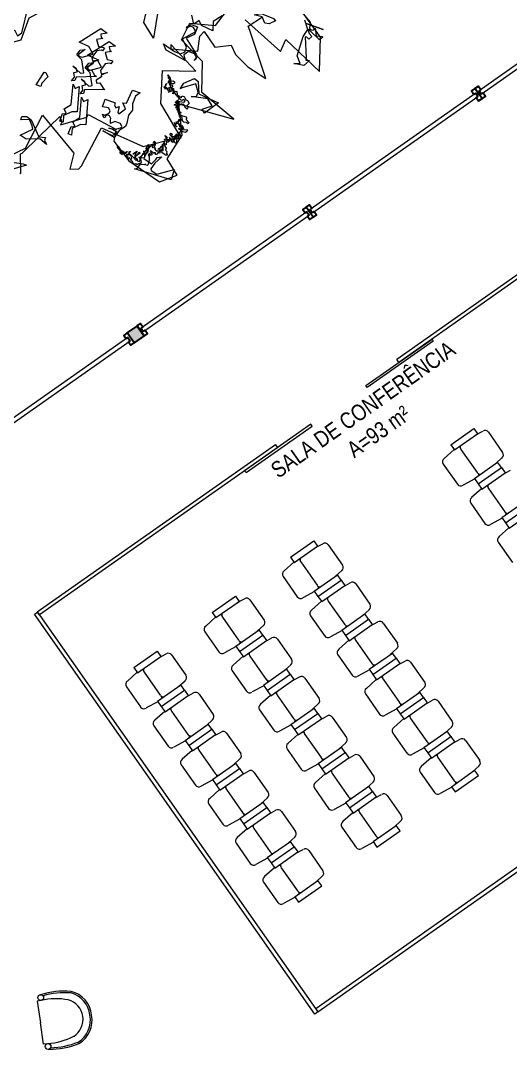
# Model space of a CAD drawing. Header units: metres. Extents: x -71 to 881, y -503 to 661.
# Drawn here: x 171.19 to 177.24, y 487.36 to 500.06 of the extents above; entities that cross this region are included whole.
import ezdxf

# ---------------------------------------------------------------- set-up
doc = ezdxf.new("R2010")
doc.units = ezdxf.units.M
for name, color, linetype, lineweight in [('02. Paredes', 6, 'Continuous', 30), ('03. Esquadria janelas', 2, 'Continuous', 15), ('05. Textos', 5, 'Continuous', 0), ('07. Mobiliário', 51, 'Continuous', 5), ('Parede', 6, 'Continuous', 30)]:
    doc.layers.add(name, color=color, linetype=linetype, lineweight=lineweight)
doc.layers.add('ARBRE', color=100, linetype='Continuous', lineweight=13, true_color=0x00ff3f)
doc.styles.add('ESC 1.100', font='ARIALN.TTF', dxfattribs={"height": 0.2})

# ---------------------------------------------------------------- blocks, each defined once
blk = doc.blocks.new('WMF2', base_point=(0, 0.01))
at = {"color": 251, "lineweight": 0, "true_color": 0x636466}
for points in [[(97.46, -10.41), (97.02, -10.37), (99.54, -16.88), (99.06, -17.38), (95.41, -24.9), (90.83, -34.32), (89.42, -32.65), (89.51, -31.56), (81.64, -37.29), (81.55, -38.39), (70.38, -36.78), (69.61, -32.48), (62.22, -27.79), (49.27, -24.43), (44.16, -28.75), (49.49, -33.04), (47.38, -42.86), (52.22, -53.02), (31.88, -54.47), (45.91, -59.56), (49.4, -70.11), (59.14, -74.81), (58.34, -81.44), (49.36, -83.76), (46.84, -91.88)], [(40.14, -89.34), (24.4, -82.93), (24.01, -87.6), (8.81, -80.93), (12.69, -92.64), (23.58, -100.08)], [(100.3, -13.3), (97.37, -13.9), (96.16, -13.9), (102.61, -9.16), (103.21, -9.75), (114.9, -5.14), (116, -5.14), (100.3, -13.3), (100.3, -13.3)], [(107.21, -10.78), (98.49, -19.49), (96.74, -32.59), (81.64, -23.67), (81.04, -17.76), (78.09, -18.94), (77.45, -20.28), (75.41, -35.48), (59.11, -34.32), (48.77, -41.31), (47.36, -41.88), (58.37, -50.92), (61.87, -62.25), (50.47, -66), (62.16, -71.92), (61.59, -70.48), (52.23, -72.98), (53.36, -78.3), (52.54, -80.39), (46.99, -76.49), (41.75, -79.1), (39.13, -76.49), (33.51, -73.76), (26.05, -72.12), (37.25, -86.3), (38.33, -87.51), (34.61, -92.45)], [(95.41, -24.9), (93.1, -25.5), (93.1, -24.4), (91.88, -23.19), (94.81, -24.4), (99.43, -22.59), (101.87, -23.19), (98.33, -26.72), (98.94, -27.82), (100.65, -29.64), (103.57, -28.43), (103.57, -29.64), (101.87, -30.26), (100.05, -29.64), (95.41, -24.9), (95.41, -24.9)], [(57.77, -28.84), (58.63, -30.3), (56.93, -35.37), (57.37, -30.33), (54.22, -29.5), (53.25, -31.47), (53.04, -32.3), (51.55, -33.16), (53.17, -30.11), (53.78, -27.79), (53.47, -27.25), (51.12, -26.63), (45.81, -30.31), (45.66, -26.44), (59.37, -25.77), (58.42, -26.33), (57.77, -28.84), (57.77, -28.84)], [(57.77, -59.77), (57.34, -59.74), (56.99, -59.99), (56.55, -59.99), (56.22, -59.81), (56.35, -59.33), (56.48, -59.08), (57.01, -58.91), (57.45, -59.12), (57.71, -59.07), (57.42, -58.35), (56.8, -58.47), (56.47, -58.28), (56.73, -57.56), (56.31, -57.33), (55.87, -57.53), (55.75, -56.92), (54.93, -56.6), (54.8, -56.85), (54.47, -56.9), (54, -55.88), (52.71, -55.43), (52.29, -55.4), (52.19, -55.8), (52.04, -56.06), (51.25, -56.07), (50.96, -55.61), (50.83, -55.62), (50.67, -55.53), (50.58, -55.28), (49.76, -55.18), (48.77, -54.33), (49.22, -53.47), (49.17, -53.21), (48.84, -53.17), (48.7, -52.42), (48.83, -52.17), (49.57, -52.45), (49.82, -52.58), (49.78, -52.67), (50.67, -53.46), (51.2, -53.08), (51.37, -53.18), (51.41, -53.31), (52.03, -52.33), (52.28, -52.54), (52.29, -52.9), (52.25, -52.99), (52.13, -53.02), (52.29, -53.33), (52.38, -53.6), (52.8, -53.6), (52.54, -52.26), (51.6, -50.66), (51.34, -50.52), (51.27, -50.28), (50.74, -50.44), (50.57, -50.33), (50.48, -50.06), (50.84, -49.82), (50.98, -49.78), (50.89, -49.52), (49.55, -49.37), (48.16, -49.5), (47.78, -49.18), (48, -48.98), (47.85, -48.67), (46.68, -47.94), (46.65, -47.37), (47.56, -47.53), (48.39, -47.43), (48.9, -47.71), (48.98, -47.97), (49.76, -47.72), (50.3, -46.68), (50.19, -46.3), (49.75, -46.27), (49.22, -46.45), (49.02, -45.79), (48.86, -45.72), (48.68, -46.06), (48.07, -45.73), (47.44, -44.86), (46.32, -45.35), (46.14, -45.25), (46.23, -44.64), (46.6, -44.17), (47.56, -44.03), (48.1, -44.22), (48.58, -43.15), (48.01, -42.73), (47.85, -42.43), (48.07, -42.2), (48.76, -42.13), (48.17, -41.4), (48.71, -40.58), (48.32, -39.48), (48.7, -39.37), (49.37, -39.95), (49.47, -40.2), (49.63, -40.29), (49.94, -40.13), (49.49, -39.35), (50.01, -39.4), (50.51, -39.88), (50.54, -40.02), (50.86, -39.85), (50.83, -39.28), (51.31, -38.78), (51.84, -38.83), (51.55, -37.7), (51.59, -37.62), (52.39, -37.81), (52.44, -37.5), (51.18, -36.52), (51.08, -36.13), (51.12, -35.83), (50.51, -35.51), (50.45, -34.8), (50.07, -34.49), (50.03, -34.34), (50.2, -34.23), (50.61, -34.11), (50.82, -34.33), (51.37, -34.3), (52.2, -34.62), (52.47, -34.77), (52.63, -35.28), (52.87, -35.21), (52.86, -34.42), (52.76, -34.37), (52.7, -34.11), (53.34, -34.14), (53.62, -33.41), (53.77, -33.15), (53.9, -33.1), (53.97, -33.15), (54.13, -33.69), (54.66, -33.51), (54.57, -33.25), (56.09, -33.72), (56.03, -33.37), (55.31, -32.87), (55.2, -32.49), (55.39, -32.36), (55.77, -32.24), (55.88, -32.62), (56.15, -32.56), (56.36, -32.12), (55.85, -31.63), (55.46, -30.55), (55.3, -30.46), (55.43, -29.76), (55.24, -28.88), (55.5, -28.39), (55.87, -28.34), (56.16, -28.62), (56.42, -28.33), (56.99, -28.28), (57.65, -27.88), (57.72, -28.12), (58.03, -28.17), (58.25, -27.98), (58.41, -28.05), (58.73, -27.66), (58.86, -27.41), (59.43, -27.6), (60.1, -27.17), (61.07, -28.04), (61.37, -28.09), (61.58, -28.52), (61.97, -28.4), (61.62, -28.65), (61.49, -28.9), (62.03, -29.74), (62.37, -29.92), (63.43, -29.61), (63.34, -29.34), (63.61, -29.26), (63.52, -29), (62.86, -28.99), (63.01, -28.72), (62.94, -28.47), (62.26, -28.88), (62.57, -28.28), (62.89, -28.34), (63.48, -28.85), (64.34, -29.1), (64.6, -29.45), (65.11, -29.53), (65.65, -29.92), (65.93, -29.83), (66.02, -29.66), (65.89, -29.26), (65.11, -29.09), (65.26, -29.04), (66.15, -29.41), (66.02, -29.89), (67.84, -30.97), (67.51, -31.22), (66.81, -30.85), (66.26, -30.24), (65.89, -30.14), (65.56, -30.31), (65.43, -30.34), (65.4, -29.99), (64.88, -30.15), (64.76, -29.76), (64.15, -30.11), (64.22, -30.34), (64, -30.58), (63.48, -30.72), (64.02, -30.36), (64.06, -29.83), (64.32, -29.76), (64.47, -29.5), (64.37, -29.25), (64.12, -29.12), (63.68, -29.31), (63.59, -29.47), (63.68, -29.74), (63.15, -29.91), (62.91, -31.2), (62.89, -30.2), (62.83, -30.07), (62.59, -29.93), (62.37, -30.14), (60.91, -29.37), (60.7, -29.58), (60.56, -29.85), (60.92, -31.25), (60.95, -31.35), (61.49, -30.77), (61.62, -30.52), (60.95, -31.58), (60.73, -31.77), (60.58, -32.05), (60.79, -31.06), (60.63, -30.55), (60.45, -30.45), (60.1, -30.71), (59.75, -31.73), (59.62, -31.98), (59.42, -31.56), (60.41, -30.31), (60.57, -29.63), (60.56, -29.41), (60.48, -29.15), (59.78, -28.78), (59.61, -29.12), (59.81, -29.35), (60.09, -29.48), (59.99, -29.66), (59.52, -29.31), (59.36, -28.78), (58.88, -28.85), (58.48, -28.96), (58.53, -29.53), (58.63, -29.93), (59.11, -30.07), (59.2, -30.34), (58.98, -30.11), (58.66, -30.69), (58.5, -30.4), (57.42, -30.59), (57.23, -30.94), (57.5, -31.63), (57.97, -31.77), (58.34, -31.96), (58.03, -32.11), (58.06, -32.48), (58.09, -32.59), (58.37, -32.72), (58.26, -32.91), (58, -32.77), (57.77, -31.77), (57.68, -31.73), (57.33, -32.4), (57.28, -32.27), (56.9, -32.97), (56.98, -34.3), (57.97, -33.85), (57.74, -35.15), (57.85, -35.31), (57.61, -35.42), (57.47, -35.67), (57.52, -35.37), (57.39, -34.96), (57.14, -34.83), (56.74, -34.96), (56.01, -36.34), (56.16, -35.64), (56.04, -35.25), (55.87, -35.15), (55.61, -35.22), (55.28, -35.83), (55.72, -37.28), (56, -36.77), (56.07, -37.45), (55.3, -37.06), (55.27, -35.48), (54.61, -35.03), (54.96, -35), (55.02, -34.9), (54.16, -34.45), (53.24, -34.74), (53.05, -35.07), (52.92, -35.12), (53.11, -35.44), (53.43, -35.41), (53.84, -35.06), (53.53, -35.66), (53.04, -35.95), (52.98, -36.7), (52.93, -36.78), (52.55, -36.04), (52.54, -35.47), (52.19, -35.28), (51.91, -35.35), (52.44, -37.08), (52.39, -37.16), (52.45, -37.28), (52.71, -37.43), (52.87, -37.29), (53.01, -37.03), (52.38, -38.45), (52.36, -39.1), (52.67, -39.15), (52.85, -39.25), (52.39, -39.66), (52.26, -39.92), (52.49, -40.27), (53.02, -40.55), (52.98, -40.64), (52.41, -40.45), (52.16, -40.32), (52.31, -39.62), (51.9, -39.53), (51.76, -39.57), (51.81, -39.69), (51.02, -39.94), (51.02, -40.16), (51.11, -40.42), (51.46, -40.59), (50.47, -40.19), (49.85, -40.29), (49.72, -40.33), (49.57, -40.61), (49.49, -40.55), (49.46, -40.43), (49.28, -40.54), (49.15, -40.81), (49.22, -41.05), (48.9, -41.88), (48.95, -42.01), (49.46, -41.85), (49.82, -40.94), (49.95, -40.7), (51.24, -41.37), (51.43, -41.67), (51.53, -42.07), (50.86, -41.92), (50.77, -41.24), (50.48, -41.18), (49.74, -41.56), (49.46, -42.27), (49.5, -42.42), (49.41, -42.59), (49.24, -42.27), (48.89, -42.32), (48.63, -42.83), (49.09, -43.19), (49.12, -43.32), (49.21, -43.37), (48.38, -43.7), (48.25, -43.95), (48.36, -44.36), (48.89, -44.41), (49.31, -44.64), (48.96, -44.87), (48.46, -44.41), (48.27, -44.32), (47.88, -45.08), (47.97, -45.33), (48.55, -45.65), (48.68, -45.4), (48.96, -45.31), (49.3, -45.49), (49.06, -45.7), (50.1, -46.26), (50.9, -45.79), (50.93, -45.72), (50.82, -45.31), (50.42, -45.22), (50.17, -45.09), (50.28, -44.9), (51.03, -45.31), (51.03, -45.54), (51.44, -46.19), (51.18, -45.85), (51.02, -45.76), (50.63, -46.1), (50.58, -46.17), (50.67, -46.44), (50.83, -46.52), (51.09, -46.45), (50.35, -46.83), (50.42, -47.09), (50.26, -47.21), (50.42, -47.72), (49.49, -48.01), (49.31, -48.35), (49.49, -48.67), (50.03, -48.84), (50.3, -48.99), (50.77, -48.92), (50.44, -48.95), (51.22, -49.71), (51.11, -49.74), (51.31, -50.19), (51.71, -50.04), (51.65, -50.13), (51.4, -50.23), (51.47, -50.48), (52.03, -50.67), (52.29, -50.82), (52.12, -51.17), (52.29, -51.69), (52.54, -51.59), (52.57, -51.17), (52.63, -51.43), (52.9, -51.36), (52.76, -51.82), (52.87, -52.23), (53.49, -52.1), (53.75, -52.03), (53.04, -52.74), (52.85, -53.52), (52.92, -53.78), (53.01, -53.82), (53.28, -53.74), (53.5, -52.87), (53.5, -53.31), (53.09, -54.09), (52.87, -53.87), (52.85, -53.74), (50.74, -54.16), (50.47, -54.45), (50.6, -54.86), (51.14, -55.04), (51.55, -54.48), (51.91, -54.45), (52.09, -54.54), (52.03, -54.61), (52.09, -54.76), (52.39, -54.6), (52.42, -54.73), (52.51, -54.77), (52.77, -54.69), (52.92, -54.44), (52.77, -54.92), (53.44, -55.27), (53.59, -55.23), (53.84, -55.36), (53.75, -55.52), (53.79, -55.66), (54.35, -55.63), (54.31, -55.72), (54.95, -56.16), (55.21, -56.29), (55.34, -56.28), (55.36, -55.82), (55.49, -55.58), (55.61, -55.96), (55.42, -56.31), (56.6, -57.37), (57.04, -57.37), (57.3, -57.31), (57.27, -56.95), (57.18, -56.7), (56.58, -56.58), (56.42, -56.07), (56.77, -56.03), (57.04, -55.74), (57.17, -55.49), (57.04, -55.96), (57.15, -56.34), (57.42, -56.28), (57.5, -56.1), (57.66, -56.41), (57.75, -56.66), (58.41, -56.45), (58.45, -56.16), (58.7, -56.5), (59.31, -56.82), (58.99, -57.43), (58.98, -58.29), (58.79, -58.19), (59.04, -56.9), (58.99, -56.77), (58.39, -57.11), (58.15, -56.74), (57.97, -56.66), (57.71, -56.74), (57.66, -57.05), (57.53, -57.31), (56.88, -57.52), (57.28, -58.16), (57.46, -58.26), (57.59, -58.22), (57.82, -59.01), (58.22, -58.91), (58.37, -58.64), (58.47, -59.68), (57.96, -59.2), (57.81, -59.24), (57.85, -59.58), (57.93, -59.84), (59.21, -60.53), (58.92, -60.47), (58.77, -60.73), (58.88, -60.98), (59.17, -61.05), (59.42, -61.39), (58.22, -60.54), (57.77, -59.77), (57.77, -59.77)], [(85.82, -32.33), (85.2, -32.33), (84.59, -32.83), (85.82, -34.04), (83.99, -36.36), (85.82, -43.43), (84.59, -42.2), (83.5, -43.43), (81.06, -34.64), (82.88, -34.04), (85.2, -31.73), (84.59, -29.42), (85.82, -29.42), (85.82, -32.33), (85.82, -32.33)], [(90.23, -35.66), (89.63, -35.66), (89.02, -36.14), (90.23, -37.37), (88.4, -39.67), (90.23, -46.74), (89.02, -45.52), (87.92, -46.74), (85.48, -37.97), (87.31, -37.37), (89.63, -35.05), (89.02, -32.72), (90.23, -32.72), (90.23, -35.66), (90.23, -35.66)], [(70.82, -34.21), (69.59, -35.56), (69.59, -35.99), (71.7, -36.34), (72.94, -36.34), (70.38, -36.78), (68.72, -38.1), (68.72, -38.45), (69.59, -39.32), (71.7, -39.32), (72.94, -38.1), (73.38, -39.32), (73.38, -39.76), (74.16, -40.55), (75.04, -40.55), (75.48, -40.2), (75.48, -39.32), (75.92, -39.32), (76.72, -40.2), (75.92, -40.2), (74.6, -41.44), (74.6, -42.32), (75.48, -43.11), (77.6, -42.67), (77.6, -45.66), (73.81, -45.66), (73.81, -44.79), (72.94, -44), (72.05, -44.79), (71.7, -42.67), (71.26, -42.32), (69.59, -44.79), (71.26, -46.54), (69.94, -46.89), (69.59, -52), (66.59, -52), (67.83, -50.32), (67.83, -47.34), (67.04, -45.22), (67.83, -43.11), (67.48, -40.2), (67.48, -38.89), (69.16, -36.78), (69.94, -33.86), (74.6, -34.65), (70.82, -34.21), (70.82, -34.21)], [(99.65, -46.23), (100.87, -43.31), (100.87, -42.08), (102.57, -42.08), (101.47, -47.33), (100.87, -47.33), (99.65, -46.23), (99.65, -46.23)], [(82.59, -63.67), (82.02, -62.61), (81.29, -62.4), (83.29, -61.31), (81.8, -59.17), (80.03, -59.45), (79.63, -59.31), (79.98, -58.16), (80.39, -58.29), (81.86, -57.49), (82.69, -54.71), (82.12, -53.66), (80.09, -54.82), (81.89, -53.24), (81.61, -52.7), (82.93, -50.96), (82.44, -49.93), (81.38, -50.49), (79.67, -49.09), (78.94, -48.87), (85.72, -46.19), (85.64, -44.92), (86.71, -44.35), (86.21, -45.98), (87.01, -47.47), (85.95, -48.04), (86.55, -49.02), (88.1, -49.47), (84.71, -48.03), (83.64, -48.6), (85.9, -52.66), (88.14, -53.77), (87.55, -55.72), (85.96, -56.58), (87.61, -54.06), (87.34, -53.53), (86.07, -53.59), (82.77, -55.98), (85.1, -58.01), (88.93, -58.28), (83.26, -65.56), (80.58, -64.76), (82.59, -63.67), (82.59, -63.67)], [(87.01, -67), (86.45, -65.93), (85.72, -65.71), (87.73, -64.61), (86.24, -62.48), (84.47, -62.76), (84.07, -62.63), (84.4, -61.49), (84.81, -61.62), (86.3, -60.82), (87.13, -58.03), (86.56, -56.98), (84.52, -58.13), (86.33, -56.54), (86.04, -56.01), (87.37, -54.28), (86.87, -53.24), (85.82, -53.82), (84.11, -52.42), (83.35, -52.19), (90.12, -49.5), (90.07, -48.23), (91.12, -47.66), (90.64, -49.3), (91.42, -50.77), (90.37, -51.37), (90.96, -52.33), (92.52, -52.8), (89.13, -51.34), (88.07, -51.91), (90.31, -55.97), (92.58, -57.08), (91.99, -59.05), (90.39, -59.91), (92.05, -57.37), (91.75, -56.85), (90.49, -56.9), (87.19, -59.31), (89.51, -61.33), (93.35, -61.59), (87.7, -68.89), (85.01, -68.09), (87.01, -67), (87.01, -67)], [(40.86, -56.38), (43.16, -58.19), (49.01, -56.98), (47.19, -57.59), (47.19, -59.3), (49.01, -61.74), (53.04, -58.82), (53.65, -58.19), (53.04, -60.53), (50.1, -63.43), (48.41, -62.83), (46.7, -58.82), (40.86, -58.19), (39.03, -58.19), (42.55, -52.98), (43.78, -54.06), (40.86, -56.38), (40.86, -56.38)], [(113.17, -63.62), (113.17, -55.18), (115.36, -53.65), (120.07, -53.65), (116.91, -56.82), (116.91, -57.81), (116.37, -57.81), (114.82, -56.28), (113.72, -57.81), (114.82, -67.35), (110.12, -66.81), (113.17, -63.62), (113.17, -63.62)], [(64.7, -71.27), (60.09, -70.06), (57.77, -70.06), (56.55, -71.27), (56.55, -72.98), (58.86, -75.3), (55.34, -79.44), (56.55, -80.53), (57.77, -80.53), (58.86, -79.44), (58.86, -80.05), (57.77, -81.14), (55.34, -81.14), (55.34, -78.22), (57.77, -75.92), (52.42, -71.77), (51.91, -71.27), (51.91, -70.06), (52.42, -69.46), (51.91, -70.67), (53.02, -71.77), (55.34, -71.77), (56.55, -70.06), (55.34, -68.37), (63.01, -69.46), (64.7, -71.27), (64.7, -71.27)], [(68.73, -71.99), (73.89, -76.06), (74.34, -79.76)], [(71.55, -86.71), (68.73, -71.99), (68.73, -71.99)], [(18.5, -90.74), (17.84, -93.61), (20.02, -96.45)], [(20.72, -98), (17.93, -96.37), (17.41, -94.37), (16.65, -93.94), (15.97, -94.11), (15.49, -94.96), (14.21, -92.52), (12.21, -93.06), (11.86, -92.86), (12.6, -91.6), (16.89, -93.51), (17.23, -93.72), (17.84, -93.61), (16.91, -92.52), (15.64, -91.79), (16.37, -90.52), (17.22, -91.02), (17.83, -90.91), (14.87, -83.79), (14.78, -83.17), (13.49, -83.45), (14.87, -81.07), (17.86, -80.56), (18.47, -80.47), (16.28, -81.33), (18.28, -83.52), (18.5, -90.74), (18.5, -90.74)], [(55.55, -83.45), (56.85, -81.67), (58.61, -84.37)], [(48.41, -87.89), (50.63, -84.84), (49.71, -81.67), (54.16, -82.15), (55.55, -83.45)], [(30.71, -93.26), (29.79, -92.67), (31.51, -90.88), (33.12, -90.61), (34.74, -92.37), (37.69, -92.07), (35.5, -93.43), (30.71, -93.26), (30.71, -93.26)], [(12.72, -95.5), (19.16, -95.5), (12.72, -95.5), (12.72, -95.5)]]:
    blk.add_lwpolyline(points, dxfattribs=at)
blk = doc.blocks.new('pilar')
h = blk.add_hatch(color=6)
h.dxf.hatch_style = 1
h.paths.add_polyline_path([(581.948, 175.423), (582.098, 175.423), (582.098, 175.573), (581.948, 175.573)])
at = {"layer": 'Parede'}
blk.add_lwpolyline([(581.948, 175.423), (582.098, 175.423), (582.098, 175.573), (581.948, 175.573)], close=True, dxfattribs=at)

msp = doc.modelspace()

# ---------------------------------------------------------------- linework, layer by layer
at = {"layer": '02. Paredes'}
for points in [[(176.842, 499.126), (176.821, 499.111), (176.85, 499.071), (176.892, 499.1), (176.805, 499.223), (176.764, 499.193), (176.792, 499.152), (176.814, 499.167), (176.842, 499.126)], [(176.883, 499.155), (176.905, 499.17), (176.933, 499.129), (176.892, 499.1), (176.805, 499.223), (176.847, 499.252), (176.876, 499.211), (176.855, 499.196), (176.883, 499.155)], [(174.796, 497.69), (174.818, 497.705), (174.846, 497.664), (174.805, 497.634), (174.718, 497.757), (174.76, 497.786), (174.789, 497.745), (174.768, 497.731), (174.796, 497.69)], [(174.755, 497.661), (174.734, 497.646), (174.763, 497.605), (174.805, 497.634), (174.718, 497.757), (174.677, 497.728), (174.705, 497.687), (174.727, 497.702), (174.755, 497.661)], [(172.709, 496.224), (172.731, 496.239), (172.759, 496.198), (172.718, 496.169), (172.632, 496.292), (172.673, 496.321), (172.702, 496.28), (172.681, 496.265), (172.709, 496.224)], [(172.546, 496.109), (172.525, 496.094), (172.553, 496.053), (172.595, 496.083), (172.509, 496.205), (172.467, 496.176), (172.496, 496.135), (172.517, 496.15), (172.546, 496.109)]]:
    msp.add_lwpolyline(points, dxfattribs=at)
at = {"layer": '03. Esquadria janelas'}
for points in [[(176.883, 499.155), (178.929, 500.592), (178.901, 500.633), (176.855, 499.196)], [(174.796, 497.69), (176.842, 499.126), (176.814, 499.167), (174.768, 497.731)], [(172.709, 496.224), (174.755, 497.661), (174.727, 497.702), (172.681, 496.265)], [(170.976, 495.007), (172.546, 496.109), (172.517, 496.15), (170.947, 495.047)]]:
    msp.add_lwpolyline(points, close=True, dxfattribs=at)
at = {"layer": '07. Mobiliário'}
for p, q in [((175.864, 495.842), (175.838, 495.88)), ((176.505, 494.826), (176.792, 495.027)), ((176.792, 495.027), (176.838, 494.962)), ((176.815, 494.946), (176.904, 494.993)), ((176.551, 494.761), (176.838, 494.962)), ((176.972, 494.98), (177.147, 494.73)), ((174.369, 494.792), (174.342, 494.829)), ((176.547, 494.766), (176.425, 494.657)), ((176.505, 494.826), (176.551, 494.761)), ((176.632, 494.768), (176.833, 494.482)), ((177.062, 494.594), (177.137, 494.662)), ((176.413, 494.587), (176.588, 494.337)), ((176.798, 494.409), (177.085, 494.61)), ((176.844, 494.343), (177.131, 494.544)), ((176.844, 494.343), (177.131, 494.544)), ((177.131, 494.544), (177.085, 494.61)), ((177.131, 494.544), (177.177, 494.479)), ((177.154, 494.463), (177.243, 494.51)), ((176.802, 494.403), (176.658, 494.325)), ((176.798, 494.409), (176.844, 494.343)), ((176.89, 494.278), (177.177, 494.479)), ((176.886, 494.283), (176.764, 494.174)), ((176.844, 494.343), (176.89, 494.278)), ((176.971, 494.285), (177.172, 493.999)), ((176.752, 494.104), (176.927, 493.854)), ((177.137, 493.926), (177.424, 494.127)), ((177.183, 493.86), (177.47, 494.061)), ((177.183, 493.86), (177.47, 494.061)), ((177.229, 493.795), (177.516, 493.996)), ((177.142, 493.92), (176.997, 493.842)), ((177.137, 493.926), (177.183, 493.86)), ((177.183, 493.86), (177.229, 493.795)), ((177.225, 493.801), (177.103, 493.691)), ((174.526, 493.436), (174.812, 493.637)), ((174.812, 493.637), (174.858, 493.572)), ((174.836, 493.556), (174.925, 493.603)), ((177.091, 493.622), (177.267, 493.372)), ((174.572, 493.371), (174.858, 493.572)), ((174.992, 493.59), (175.168, 493.34)), ((174.568, 493.376), (174.446, 493.267)), ((174.526, 493.436), (174.572, 493.371)), ((174.652, 493.378), (174.853, 493.092)), ((174.819, 493.019), (175.105, 493.22)), ((175.083, 493.204), (175.158, 493.272)), ((175.151, 493.154), (175.105, 493.22)), ((174.434, 493.197), (174.609, 492.947)), ((174.865, 492.953), (175.151, 493.154)), ((174.865, 492.953), (175.151, 493.154)), ((174.911, 492.888), (175.197, 493.089)), ((175.151, 493.154), (175.197, 493.089)), ((175.175, 493.073), (175.264, 493.12)), ((175.331, 493.107), (175.507, 492.857)), ((174.823, 493.013), (174.679, 492.935)), ((174.819, 493.019), (174.865, 492.953)), ((173.558, 492.756), (173.844, 492.957)), ((173.604, 492.691), (173.89, 492.892)), ((173.844, 492.957), (173.89, 492.892)), ((173.868, 492.876), (173.957, 492.923)), ((174.024, 492.91), (174.2, 492.66)), ((174.907, 492.893), (174.785, 492.784)), ((174.865, 492.953), (174.911, 492.888)), ((174.991, 492.895), (175.192, 492.609)), ((173.558, 492.756), (173.604, 492.691)), ((174.773, 492.714), (174.948, 492.464)), ((175.158, 492.536), (175.445, 492.737)), ((175.422, 492.721), (175.497, 492.789)), ((175.491, 492.671), (175.445, 492.737)), ((173.6, 492.697), (173.478, 492.587)), ((173.684, 492.698), (173.885, 492.412)), ((174.115, 492.524), (174.19, 492.592)), ((175.204, 492.47), (175.491, 492.671)), ((175.204, 492.47), (175.491, 492.671)), ((175.25, 492.405), (175.536, 492.606)), ((175.491, 492.671), (175.536, 492.606)), ((175.514, 492.59), (175.603, 492.638)), ((175.67, 492.624), (175.846, 492.374)), ((173.466, 492.517), (173.641, 492.268)), ((173.851, 492.339), (174.137, 492.54)), ((173.897, 492.273), (174.183, 492.475)), ((173.897, 492.273), (174.183, 492.475)), ((174.183, 492.475), (174.137, 492.54)), ((174.183, 492.475), (174.229, 492.409)), ((175.162, 492.53), (175.018, 492.452)), ((175.158, 492.536), (175.204, 492.47)), ((175.204, 492.47), (175.25, 492.405)), ((173.855, 492.333), (173.711, 492.255)), ((173.851, 492.339), (173.897, 492.273)), ((173.943, 492.208), (174.229, 492.409)), ((174.207, 492.393), (174.296, 492.441)), ((174.363, 492.427), (174.539, 492.177)), ((175.246, 492.411), (175.124, 492.301)), ((175.33, 492.412), (175.531, 492.126)), ((172.59, 492.076), (172.876, 492.278)), ((172.636, 492.011), (172.922, 492.212)), ((172.876, 492.278), (172.922, 492.212)), ((172.9, 492.196), (172.989, 492.244)), ((173.056, 492.23), (173.232, 491.98)), ((173.939, 492.214), (173.817, 492.104)), ((173.897, 492.273), (173.943, 492.208)), ((174.023, 492.215), (174.224, 491.929)), ((175.112, 492.232), (175.287, 491.982)), ((175.497, 492.053), (175.784, 492.254)), ((175.761, 492.238), (175.836, 492.306)), ((175.83, 492.189), (175.784, 492.254)), ((172.59, 492.076), (172.636, 492.011)), ((174.454, 492.041), (174.529, 492.109)), ((175.543, 491.988), (175.83, 492.189)), ((175.543, 491.988), (175.83, 492.189)), ((175.589, 491.922), (175.876, 492.123)), ((175.83, 492.189), (175.876, 492.123)), ((175.853, 492.107), (175.942, 492.155)), ((176.01, 492.141), (176.185, 491.891)), ((172.632, 492.017), (172.51, 491.907)), ((172.716, 492.018), (172.917, 491.732)), ((173.805, 492.035), (173.98, 491.785)), ((174.19, 491.856), (174.477, 492.057)), ((174.236, 491.791), (174.522, 491.992)), ((174.236, 491.791), (174.522, 491.992)), ((174.522, 491.992), (174.477, 492.057)), ((174.522, 491.992), (174.568, 491.926)), ((174.546, 491.91), (174.635, 491.958)), ((174.702, 491.944), (174.878, 491.694)), ((175.501, 492.047), (175.357, 491.969)), ((175.497, 492.053), (175.543, 491.988)), ((175.543, 491.988), (175.589, 491.922)), ((172.497, 491.838), (172.673, 491.588)), ((172.883, 491.659), (173.169, 491.86)), ((173.147, 491.844), (173.222, 491.912)), ((173.215, 491.795), (173.169, 491.86)), ((174.194, 491.85), (174.05, 491.773)), ((174.19, 491.856), (174.236, 491.791)), ((174.282, 491.725), (174.568, 491.926)), ((175.585, 491.928), (175.463, 491.818)), ((175.669, 491.93), (175.871, 491.643)), ((176.1, 491.755), (176.175, 491.823)), ((172.929, 491.594), (173.215, 491.795)), ((172.929, 491.594), (173.215, 491.795)), ((172.975, 491.528), (173.261, 491.729)), ((173.215, 491.795), (173.261, 491.729)), ((173.239, 491.713), (173.328, 491.761)), ((173.395, 491.747), (173.571, 491.497)), ((174.278, 491.731), (174.156, 491.621)), ((174.236, 491.791), (174.282, 491.725)), ((174.362, 491.733), (174.563, 491.446)), ((175.451, 491.749), (175.626, 491.499)), ((175.836, 491.57), (176.123, 491.771)), ((175.882, 491.505), (176.169, 491.706)), ((175.882, 491.505), (176.169, 491.706)), ((176.169, 491.706), (176.123, 491.771)), ((176.169, 491.706), (176.215, 491.64)), ((172.887, 491.653), (172.743, 491.576)), ((172.883, 491.659), (172.929, 491.594)), ((172.929, 491.594), (172.975, 491.528)), ((174.529, 491.373), (174.816, 491.574)), ((174.793, 491.558), (174.868, 491.626)), ((174.862, 491.509), (174.816, 491.574)), ((175.84, 491.564), (175.696, 491.487)), ((175.836, 491.57), (175.882, 491.505)), ((175.928, 491.439), (176.215, 491.64)), ((176.192, 491.624), (176.281, 491.672)), ((176.349, 491.658), (176.524, 491.408)), ((172.971, 491.534), (172.849, 491.424)), ((173.055, 491.536), (173.256, 491.249)), ((174.144, 491.552), (174.319, 491.302)), ((174.575, 491.308), (174.862, 491.509)), ((174.575, 491.308), (174.862, 491.509)), ((174.621, 491.242), (174.908, 491.443)), ((174.862, 491.509), (174.908, 491.443)), ((174.885, 491.427), (174.974, 491.475)), ((175.042, 491.461), (175.217, 491.211)), ((175.924, 491.445), (175.802, 491.336)), ((175.882, 491.505), (175.928, 491.439)), ((176.008, 491.447), (176.21, 491.16)), ((172.837, 491.355), (173.012, 491.105)), ((173.222, 491.176), (173.508, 491.377)), ((173.268, 491.111), (173.554, 491.312)), ((173.268, 491.111), (173.554, 491.312)), ((173.486, 491.361), (173.561, 491.429)), ((173.554, 491.312), (173.508, 491.377)), ((173.554, 491.312), (173.6, 491.246)), ((174.533, 491.367), (174.389, 491.29)), ((174.529, 491.373), (174.575, 491.308)), ((174.575, 491.308), (174.621, 491.242)), ((176.439, 491.272), (176.514, 491.34)), ((173.314, 491.045), (173.6, 491.246)), ((173.578, 491.23), (173.667, 491.278)), ((173.734, 491.264), (173.91, 491.015)), ((174.617, 491.248), (174.495, 491.139)), ((174.701, 491.25), (174.903, 490.963)), ((175.79, 491.266), (175.965, 491.016)), ((176.175, 491.087), (176.462, 491.288)), ((176.221, 491.022), (176.508, 491.223)), ((176.221, 491.022), (176.508, 491.223)), ((176.508, 491.223), (176.462, 491.288)), ((176.508, 491.223), (176.554, 491.158)), ((176.531, 491.142), (176.62, 491.189)), ((173.226, 491.171), (173.082, 491.093)), ((173.222, 491.176), (173.268, 491.111)), ((173.268, 491.111), (173.314, 491.045)), ((174.483, 491.069), (174.658, 490.819)), ((174.868, 490.89), (175.155, 491.092)), ((175.132, 491.076), (175.207, 491.143)), ((175.201, 491.026), (175.155, 491.092)), ((176.179, 491.082), (176.035, 491.004)), ((176.175, 491.087), (176.221, 491.022)), ((176.267, 490.956), (176.554, 491.158)), ((176.688, 491.175), (176.863, 490.926)), ((173.31, 491.051), (173.188, 490.942)), ((173.394, 491.053), (173.595, 490.766)), ((173.825, 490.879), (173.9, 490.946)), ((174.914, 490.825), (175.201, 491.026)), ((174.914, 490.825), (175.201, 491.026)), ((174.96, 490.759), (175.247, 490.961)), ((175.201, 491.026), (175.247, 490.961)), ((175.224, 490.945), (175.313, 490.992)), ((175.381, 490.979), (175.556, 490.729)), ((176.263, 490.962), (176.141, 490.853)), ((176.221, 491.022), (176.267, 490.956)), ((176.348, 490.964), (176.549, 490.677)), ((173.176, 490.872), (173.351, 490.622)), ((173.561, 490.693), (173.848, 490.895)), ((173.607, 490.628), (173.894, 490.829)), ((173.607, 490.628), (173.894, 490.829)), ((173.894, 490.829), (173.848, 490.895)), ((173.894, 490.829), (173.94, 490.764)), ((174.872, 490.885), (174.728, 490.807)), ((174.868, 490.89), (174.914, 490.825)), ((174.914, 490.825), (174.96, 490.759)), ((176.514, 490.604), (176.801, 490.806)), ((176.778, 490.79), (176.853, 490.857)), ((176.847, 490.74), (176.801, 490.806)), ((173.565, 490.688), (173.421, 490.61)), ((173.561, 490.693), (173.607, 490.628)), ((173.653, 490.562), (173.94, 490.764)), ((173.917, 490.748), (174.006, 490.795)), ((174.074, 490.782), (174.249, 490.532)), ((174.956, 490.765), (174.834, 490.656)), ((175.04, 490.767), (175.242, 490.48)), ((176.129, 490.783), (176.304, 490.533)), ((176.56, 490.539), (176.847, 490.74)), ((173.649, 490.568), (173.527, 490.459)), ((173.607, 490.628), (173.653, 490.562)), ((173.733, 490.57), (173.934, 490.284)), ((174.822, 490.586), (174.997, 490.336)), ((175.207, 490.408), (175.494, 490.609)), ((175.471, 490.593), (175.546, 490.66)), ((175.54, 490.543), (175.494, 490.609)), ((176.518, 490.599), (176.374, 490.521)), ((176.514, 490.604), (176.56, 490.539)), ((174.164, 490.396), (174.239, 490.463)), ((175.253, 490.342), (175.54, 490.543)), ((175.253, 490.342), (175.54, 490.543)), ((175.299, 490.277), (175.586, 490.478)), ((175.54, 490.543), (175.586, 490.478)), ((175.563, 490.462), (175.652, 490.509)), ((175.72, 490.496), (175.895, 490.246)), ((173.515, 490.389), (173.69, 490.139)), ((173.9, 490.211), (174.187, 490.412)), ((173.946, 490.145), (174.233, 490.346)), ((173.946, 490.145), (174.233, 490.346)), ((174.233, 490.346), (174.187, 490.412)), ((174.233, 490.346), (174.279, 490.281)), ((174.256, 490.265), (174.345, 490.312)), ((174.413, 490.299), (174.588, 490.049)), ((175.211, 490.402), (175.067, 490.324)), ((175.207, 490.408), (175.253, 490.342)), ((175.253, 490.342), (175.299, 490.277)), ((173.904, 490.205), (173.76, 490.127)), ((173.9, 490.211), (173.946, 490.145)), ((173.992, 490.08), (174.279, 490.281)), ((175.295, 490.282), (175.173, 490.173)), ((175.38, 490.284), (175.581, 489.998)), ((175.81, 490.11), (175.885, 490.178)), ((173.988, 490.085), (173.866, 489.976)), ((173.946, 490.145), (173.992, 490.08)), ((174.072, 490.087), (174.274, 489.801)), ((175.161, 490.103), (175.336, 489.853)), ((175.546, 489.925), (175.833, 490.126)), ((175.592, 489.859), (175.879, 490.06)), ((175.879, 490.06), (175.833, 490.126)), ((174.239, 489.728), (174.526, 489.929)), ((174.503, 489.913), (174.578, 489.981)), ((174.572, 489.863), (174.526, 489.929)), ((175.55, 489.919), (175.406, 489.841)), ((175.546, 489.925), (175.592, 489.859)), ((173.854, 489.906), (174.029, 489.656)), ((174.285, 489.662), (174.572, 489.863)), ((174.285, 489.662), (174.572, 489.863)), ((174.331, 489.597), (174.618, 489.798)), ((174.572, 489.863), (174.618, 489.798)), ((174.595, 489.782), (174.684, 489.829)), ((174.752, 489.816), (174.927, 489.566)), ((174.243, 489.722), (174.099, 489.644)), ((174.239, 489.728), (174.285, 489.662)), ((174.285, 489.662), (174.331, 489.597)), ((174.327, 489.603), (174.205, 489.493)), ((174.411, 489.604), (174.613, 489.318)), ((174.193, 489.423), (174.368, 489.174)), ((174.578, 489.245), (174.865, 489.446)), ((174.842, 489.43), (174.917, 489.498)), ((174.911, 489.381), (174.865, 489.446)), ((174.624, 489.179), (174.911, 489.381)), ((174.582, 489.239), (174.438, 489.161)), ((174.578, 489.245), (174.624, 489.179)), ((171.444, 487.964), (171.395, 487.957)), ((171.395, 487.957), (171.435, 487.69)), ((171.475, 487.424), (171.435, 487.69)), ((171.524, 487.431), (171.475, 487.424))]:
    msp.add_line(p, q, dxfattribs=at)
for points in [[(175.838, 495.88), (178.892, 498.024), (178.918, 497.987), (175.864, 495.842)], [(174.369, 494.792), (171.424, 492.724), (171.397, 492.761), (174.342, 494.829)]]:
    msp.add_lwpolyline(points, dxfattribs=at)
for points in [[(176.29, 496.106), (175.472, 495.531), (175.455, 495.555), (176.274, 496.13)], [(173.976, 494.481), (174.794, 495.056), (174.778, 495.079), (173.959, 494.505)], [(171.399, 492.759), (174.865, 487.823), (174.828, 487.797), (171.361, 492.733)], [(174.865, 487.823), (177.794, 489.88), (177.768, 489.917), (174.839, 487.861)]]:
    msp.add_lwpolyline(points, close=True, dxfattribs=at)
for centre in [(171.439, 488), (171.53, 487.396)]:
    msp.add_circle(centre, 0.0357, dxfattribs=at)
for centre, radius, start, end in [((176.931, 494.951), 0.05, 35.0779, 122.2458), ((176.601, 494.746), 0.05, 65.4898, 88.208), ((176.673, 494.797), 0.05, 161.9478, 215.0779), ((176.454, 494.616), 0.05, 125.0779, 215.0779), ((177.106, 494.701), 0.05, 307.9099, 35.0779), ((176.874, 494.51), 0.05, 215.0779, 268.208), ((176.802, 494.46), 0.05, 341.9478, 4.666), ((176.629, 494.366), 0.05, 215.0779, 305.0779), ((176.94, 494.264), 0.05, 65.4898, 88.208), ((177.012, 494.314), 0.05, 161.9478, 215.0779), ((176.793, 494.133), 0.05, 125.0779, 215.0779), ((177.213, 494.028), 0.05, 215.0779, 268.208), ((177.141, 493.977), 0.05, 341.9478, 4.666), ((176.968, 493.883), 0.05, 215.0779, 305.0779), ((174.951, 493.561), 0.05, 35.0779, 122.2458), ((177.132, 493.65), 0.05, 125.0779, 215.0779), ((174.621, 493.357), 0.05, 65.4898, 88.208), ((174.693, 493.407), 0.05, 161.9478, 215.0779), ((175.127, 493.311), 0.05, 307.9099, 35.0779), ((174.474, 493.226), 0.05, 125.0779, 215.0779), ((174.894, 493.12), 0.05, 215.0779, 268.208), ((175.291, 493.078), 0.05, 35.0779, 122.2458), ((174.823, 493.07), 0.05, 341.9478, 4.666), ((173.983, 492.881), 0.05, 35.0779, 122.2458), ((174.65, 492.976), 0.05, 215.0779, 305.0779), ((174.961, 492.874), 0.05, 65.4898, 88.208), ((175.032, 492.924), 0.05, 161.9478, 215.0779), ((175.466, 492.828), 0.05, 307.9099, 35.0779), ((173.653, 492.677), 0.05, 65.4898, 88.208), ((173.725, 492.727), 0.05, 161.9478, 215.0779), ((174.814, 492.743), 0.05, 125.0779, 215.0779), ((173.506, 492.546), 0.05, 125.0779, 215.0779), ((174.159, 492.631), 0.05, 307.9099, 35.0779), ((175.233, 492.638), 0.05, 215.0779, 268.208), ((175.162, 492.587), 0.05, 341.9478, 4.666), ((175.63, 492.595), 0.05, 35.0779, 122.2458), ((174.989, 492.493), 0.05, 215.0779, 305.0779), ((175.371, 492.441), 0.05, 161.9478, 215.0779), ((173.926, 492.441), 0.05, 215.0779, 268.208), ((173.855, 492.39), 0.05, 341.9478, 4.666), ((174.322, 492.398), 0.05, 35.0779, 122.2458), ((175.3, 492.391), 0.05, 65.4898, 88.208), ((175.805, 492.345), 0.05, 307.9099, 35.0779), ((173.015, 492.201), 0.05, 35.0779, 122.2458), ((173.682, 492.296), 0.05, 215.0779, 305.0779), ((173.993, 492.194), 0.05, 65.4898, 88.208), ((174.064, 492.244), 0.05, 161.9478, 215.0779), ((175.153, 492.26), 0.05, 125.0779, 215.0779), ((173.845, 492.063), 0.05, 125.0779, 215.0779), ((174.498, 492.148), 0.05, 307.9099, 35.0779), ((175.572, 492.155), 0.05, 215.0779, 268.208), ((175.501, 492.104), 0.05, 341.9478, 4.666), ((175.969, 492.112), 0.05, 35.0779, 122.2458), ((172.685, 491.997), 0.05, 65.4898, 88.208), ((172.757, 492.047), 0.05, 161.9478, 215.0779), ((173.191, 491.951), 0.05, 307.9099, 35.0779), ((174.662, 491.915), 0.05, 35.0779, 122.2458), ((175.328, 492.01), 0.05, 215.0779, 305.0779), ((175.639, 491.908), 0.05, 65.4898, 88.208), ((175.71, 491.958), 0.05, 161.9478, 215.0779), ((172.538, 491.866), 0.05, 125.0779, 215.0779), ((174.265, 491.958), 0.05, 215.0779, 268.208), ((174.194, 491.907), 0.05, 341.9478, 4.666), ((175.492, 491.777), 0.05, 125.0779, 215.0779), ((176.144, 491.863), 0.05, 307.9099, 35.0779), ((172.958, 491.761), 0.05, 215.0779, 268.208), ((172.887, 491.711), 0.05, 341.9478, 4.666), ((173.354, 491.719), 0.05, 35.0779, 122.2458), ((174.021, 491.813), 0.05, 215.0779, 305.0779), ((174.332, 491.711), 0.05, 65.4898, 88.208), ((174.403, 491.761), 0.05, 161.9478, 215.0779), ((174.837, 491.666), 0.05, 307.9099, 35.0779), ((172.714, 491.616), 0.05, 215.0779, 305.0779), ((173.025, 491.514), 0.05, 65.4898, 88.208), ((173.096, 491.564), 0.05, 161.9478, 215.0779), ((174.185, 491.581), 0.05, 125.0779, 215.0779), ((175.911, 491.672), 0.05, 215.0779, 268.208), ((175.84, 491.622), 0.05, 341.9478, 4.666), ((176.308, 491.63), 0.05, 35.0779, 122.2458), ((173.53, 491.469), 0.05, 307.9099, 35.0779), ((174.604, 491.475), 0.05, 215.0779, 268.208), ((175.001, 491.433), 0.05, 35.0779, 122.2458), ((175.667, 491.528), 0.05, 215.0779, 305.0779), ((175.978, 491.425), 0.05, 65.4898, 88.208), ((176.049, 491.475), 0.05, 161.9478, 215.0779), ((172.877, 491.384), 0.05, 125.0779, 215.0779), ((174.533, 491.425), 0.05, 341.9478, 4.666), ((175.831, 491.295), 0.05, 125.0779, 215.0779), ((176.483, 491.38), 0.05, 307.9099, 35.0779), ((173.297, 491.278), 0.05, 215.0779, 268.208), ((173.226, 491.228), 0.05, 341.9478, 4.666), ((173.694, 491.236), 0.05, 35.0779, 122.2458), ((174.36, 491.331), 0.05, 215.0779, 305.0779), ((174.671, 491.228), 0.05, 65.4898, 88.208), ((174.742, 491.278), 0.05, 161.9478, 215.0779), ((175.176, 491.183), 0.05, 307.9099, 35.0779), ((176.647, 491.147), 0.05, 35.0779, 122.2458), ((173.053, 491.134), 0.05, 215.0779, 305.0779), ((173.364, 491.031), 0.05, 65.4898, 88.208), ((173.435, 491.082), 0.05, 161.9478, 215.0779), ((174.524, 491.098), 0.05, 125.0779, 215.0779), ((176.251, 491.189), 0.05, 215.0779, 268.208), ((176.179, 491.139), 0.05, 341.9478, 4.666), ((173.217, 490.901), 0.05, 125.0779, 215.0779), ((173.869, 490.986), 0.05, 307.9099, 35.0779), ((174.943, 490.992), 0.05, 215.0779, 268.208), ((174.872, 490.942), 0.05, 341.9478, 4.666), ((175.34, 490.95), 0.05, 35.0779, 122.2458), ((176.006, 491.045), 0.05, 215.0779, 305.0779), ((176.317, 490.942), 0.05, 65.4898, 88.208), ((176.388, 490.993), 0.05, 161.9478, 215.0779), ((174.033, 490.753), 0.05, 35.0779, 122.2458), ((174.699, 490.848), 0.05, 215.0779, 305.0779), ((175.081, 490.796), 0.05, 161.9478, 215.0779), ((176.17, 490.812), 0.05, 125.0779, 215.0779), ((176.822, 490.897), 0.05, 307.9099, 35.0779), ((173.636, 490.795), 0.05, 215.0779, 268.208), ((173.565, 490.745), 0.05, 341.9478, 4.666), ((175.01, 490.745), 0.05, 65.4898, 88.208), ((175.515, 490.7), 0.05, 307.9099, 35.0779), ((176.59, 490.706), 0.05, 215.0779, 268.208), ((173.392, 490.651), 0.05, 215.0779, 305.0779), ((173.703, 490.548), 0.05, 65.4898, 88.208), ((173.774, 490.599), 0.05, 161.9478, 215.0779), ((174.863, 490.615), 0.05, 125.0779, 215.0779), ((176.518, 490.656), 0.05, 341.9478, 4.666), ((173.556, 490.418), 0.05, 125.0779, 215.0779), ((174.208, 490.503), 0.05, 307.9099, 35.0779), ((175.283, 490.509), 0.05, 215.0779, 268.208), ((175.211, 490.459), 0.05, 341.9478, 4.666), ((175.679, 490.467), 0.05, 35.0779, 122.2458), ((176.345, 490.562), 0.05, 215.0779, 305.0779), ((174.372, 490.27), 0.05, 35.0779, 122.2458), ((175.038, 490.365), 0.05, 215.0779, 305.0779), ((175.349, 490.263), 0.05, 65.4898, 88.208), ((175.42, 490.313), 0.05, 161.9478, 215.0779), ((173.975, 490.312), 0.05, 215.0779, 268.208), ((173.904, 490.262), 0.05, 341.9478, 4.666), ((175.202, 490.132), 0.05, 125.0779, 215.0779), ((175.854, 490.217), 0.05, 307.9099, 35.0779), ((173.731, 490.168), 0.05, 215.0779, 305.0779), ((174.042, 490.066), 0.05, 65.4898, 88.208), ((174.113, 490.116), 0.05, 161.9478, 215.0779), ((174.547, 490.02), 0.05, 307.9099, 35.0779), ((173.895, 489.935), 0.05, 125.0779, 215.0779), ((175.622, 490.026), 0.05, 215.0779, 268.208), ((175.55, 489.976), 0.05, 341.9478, 4.666), ((174.314, 489.829), 0.05, 215.0779, 268.208), ((174.243, 489.779), 0.05, 341.9478, 4.666), ((174.711, 489.787), 0.05, 35.0779, 122.2458), ((175.377, 489.882), 0.05, 215.0779, 305.0779), ((174.07, 489.685), 0.05, 215.0779, 305.0779), ((174.381, 489.583), 0.05, 65.4898, 88.208), ((174.452, 489.633), 0.05, 161.9478, 215.0779), ((174.886, 489.537), 0.05, 307.9099, 35.0779), ((174.234, 489.452), 0.05, 125.0779, 215.0779), ((174.654, 489.347), 0.05, 215.0779, 268.208), ((174.582, 489.296), 0.05, 341.9478, 4.666), ((174.409, 489.202), 0.05, 215.0779, 305.0779), ((171.737, 487.04), 1.04, 85.6753, 106.9339), ((171.737, 487.04), 1.02, 85.7728, 105.4065), ((171.733, 487.752), 0.315, 5.6879, 75.5469), ((171.733, 487.752), 0.335, 5.6879, 75.8558), ((171.633, 487.133), 0.852, 80.067, 102.754), ((171.709, 487.729), 0.254, 9.1376, 73.9457), ((171.709, 487.734), 0.254, 303.1149, 7.923), ((171.738, 487.719), 0.315, 301.5137, 11.3727), ((171.738, 487.719), 0.335, 301.2048, 11.3727), ((171.46, 488.281), 0.852, 274.3066, 296.9936), ((171.533, 488.401), 1.04, 270.1267, 291.3853), ((171.533, 488.401), 1.02, 271.6541, 291.2877)]:
    msp.add_arc(centre, radius, start, end, dxfattribs=at)

# ---------------------------------------------------------------- block references
at = {"xscale": -1, "rotation": 215.0778726686951}
msp.add_blockref('pilar', (-404.555, 305.327), dxfattribs=at)
msp.add_blockref('pilar', (-404.555, 305.327), dxfattribs=at)
at = {"layer": 'ARBRE', "color": 251, "lineweight": 5, "true_color": 0x636466, "xscale": 0.03451886634015593, "yscale": 0.03451886634015593, "zscale": 0.03451886634015593, "rotation": 160.1685466476646}
msp.add_blockref('WMF2', (174.222, 496.701), dxfattribs=at)

# ---------------------------------------------------------------- texts
at = {"layer": '05. Textos', "insert": (175.672, 494.904), "char_height": 0.2, "width": 6.86676, "attachment_point": 8, "rotation": 35.1081, "style": 'ESC 1.100'}
msp.add_mtext('SALA DE CONFERÊNCIA\\PA=93 m²', dxfattribs=at)

doc.saveas('drawing.dxf')
